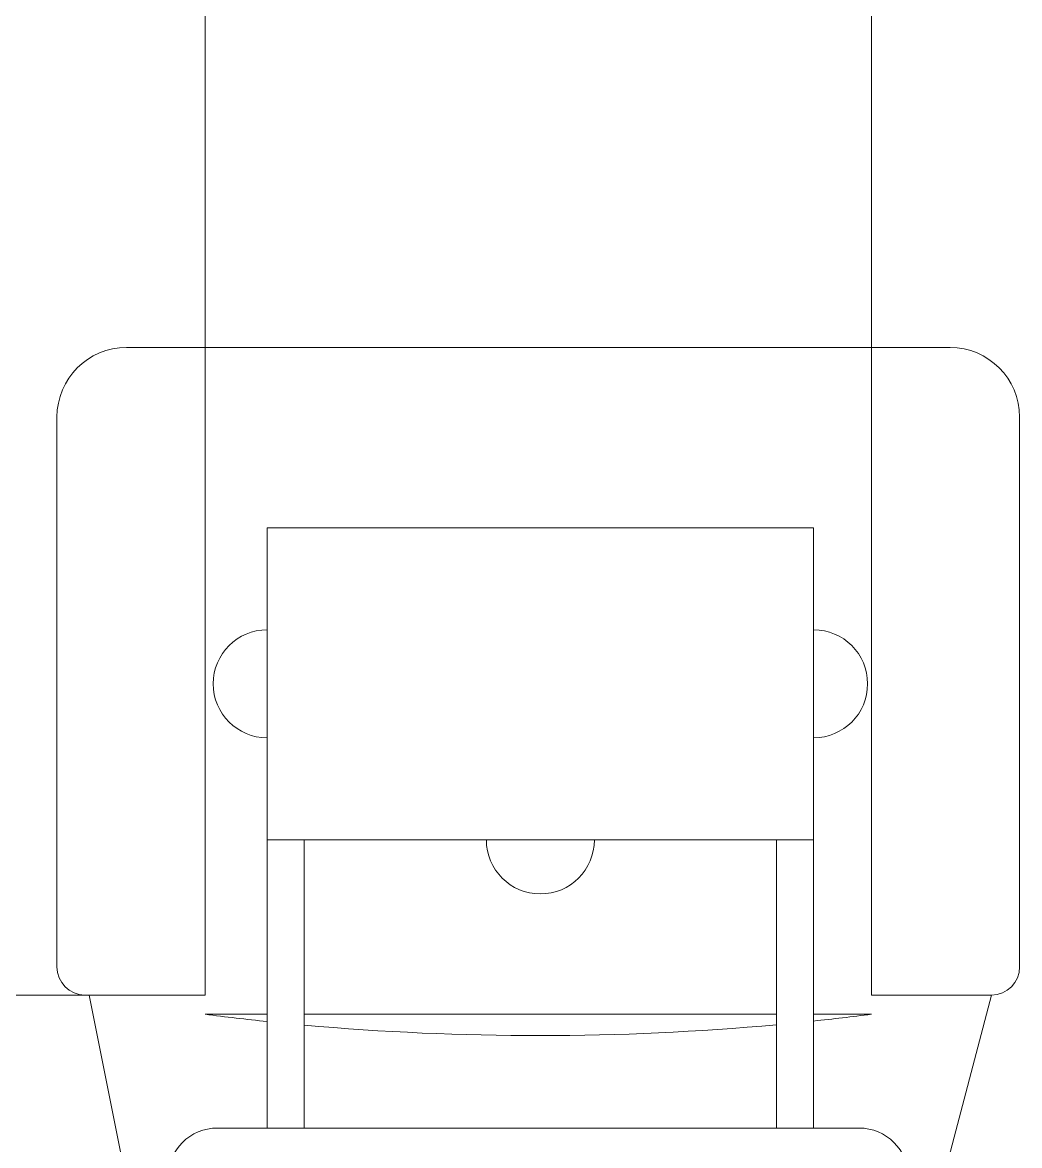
# Model space of a CAD drawing. Extents: x -12260 to 57327, y -29287 to 19916.
# Drawn here: x 20569.2 to 20838.6, y -740.6 to -437.4 of the extents above; entities that cross this region are included whole.
import ezdxf

# ---------------------------------------------------------------- set-up
doc = ezdxf.new("R2010")
doc.units = 0
doc.header["$LTSCALE"] = 0.25
doc.linetypes.add('DASHDOT', pattern=[25.4, 12.7, -6.35, 0, -6.35])
for name, color, linetype, lineweight in [('01-First Floor-FUR$0$LOADING', 253, 'Continuous', 5), ('01-First Floor-FUR$0$NEW', 1, 'Continuous', 5), ('E-LITE-CLNG-CNDT', 6, 'DASHDOT', 35)]:
    doc.layers.add(name, color=color, linetype=linetype, lineweight=lineweight)

# ---------------------------------------------------------------- blocks, each defined once
blk = doc.blocks.new('*X185')
at = {"color": 0}
for p, q in [((5, 3), (5, 3)), ((5, 3), (5, 3)), ((5, 3), (5, 3)), ((5, 3), (5, 3)), ((5, 3), (5, 3)), ((5, 3), (5, 3)), ((5, 3), (5, 3)), ((5, 3), (5, 3)), ((5, 3), (5, 3)), ((5, 3), (5, 3)), ((5, 3), (5, 3)), ((5, 3), (5, 3)), ((5, 3), (5, 3)), ((5, 3), (5, 3)), ((5, 3), (5, 3)), ((5, 3), (5, 3)), ((5, 3), (5, 3)), ((5, 3), (5, 3)), ((5, 3), (5, 3)), ((5, 3), (5, 3)), ((5, 3), (5, 3)), ((5, 3), (5, 3)), ((5, 3), (5, 3)), ((5, 3), (5, 3)), ((5, 3), (5, 3)), ((5, 3), (5, 3)), ((5, 3), (5, 3)), ((5, 3), (5, 3)), ((5, 3), (5, 3)), ((5, 3), (5, 3)), ((5, 3), (5, 3)), ((5, 3), (5, 3)), ((5, 3), (5, 3)), ((5, 3), (5, 3)), ((5, 3), (5, 3)), ((5, 3), (5, 3)), ((5, 3), (5, 3)), ((5, 3), (5, 3)), ((5, 3), (5, 3)), ((5, 3), (5, 3)), ((5, 3), (5, 3)), ((5, 3), (5, 3)), ((5, 3), (5, 3)), ((5, 3), (5, 3)), ((5, 3), (5, 3)), ((5, 3), (5, 3)), ((5, 3), (5, 3)), ((5, 3), (5, 3)), ((5, 3), (5, 3)), ((5, 3), (5, 3)), ((5, 3), (5, 3)), ((5, 3), (5, 3)), ((5, 3), (5, 3)), ((5, 3), (5, 3)), ((5, 3), (5, 3)), ((5, 3), (5, 3)), ((5, 3), (5, 3)), ((5, 3), (5, 3)), ((5, 3), (5, 3)), ((5, 3), (5, 3)), ((5, 3), (5, 3)), ((5, 3), (5, 3)), ((5, 3), (5, 3)), ((5, 3), (5, 3)), ((5, 3), (5, 3)), ((5, 3), (5, 3)), ((6, 3), (5, 3)), ((5, 3), (5, 3)), ((6, 3), (5, 3)), ((5, 3), (5, 3)), ((6, 3), (5, 3)), ((5, 3), (5, 3)), ((6, 3), (5, 3)), ((5, 3), (5, 3)), ((5, 3), (5, 3)), ((5, 3), (5, 3)), ((5, 3), (5, 3)), ((5, 3), (5, 3)), ((5, 3), (5, 3)), ((5, 3), (5, 3)), ((5, 3), (5, 3)), ((5, 3), (5, 3)), ((5, 3), (5, 3)), ((5, 3), (5, 3)), ((5, 3), (5, 3)), ((5, 3), (5, 3)), ((5, 3), (5, 3)), ((5, 3), (5, 3)), ((5, 3), (5, 3)), ((5, 3), (5, 3)), ((5, 3), (5, 3)), ((5, 3), (5, 3)), ((5, 3), (5, 3)), ((5, 3), (5, 3)), ((5, 3), (5, 3)), ((5, 3), (5, 3)), ((6, 3), (6, 3)), ((6, 3), (6, 3)), ((6, 3), (6, 3)), ((6, 3), (6, 3)), ((6, 3), (6, 3)), ((6, 3), (6, 3)), ((6, 3), (6, 3)), ((6, 3), (6, 3)), ((6, 3), (6, 3)), ((6, 3), (6, 3)), ((6, 3), (6, 3)), ((6, 3), (6, 3)), ((6, 3), (6, 3)), ((6, 3), (6, 3)), ((6, 3), (6, 3)), ((6, 3), (6, 3)), ((6, 3), (6, 3)), ((6, 3), (6, 3)), ((6, 3), (6, 3)), ((6, 3), (6, 3)), ((6, 3), (6, 3)), ((6, 3), (6, 3)), ((6, 3), (6, 3)), ((6, 3), (6, 3)), ((6, 3), (6, 3)), ((6, 3), (6, 3)), ((6, 3), (6, 3)), ((6, 3), (6, 3)), ((6, 3), (6, 3)), ((6, 3), (6, 3)), ((6, 3), (6, 3)), ((6, 3), (6, 3)), ((6, 3), (6, 3)), ((6, 3), (6, 3)), ((6, 3), (6, 3)), ((6, 3), (6, 3)), ((6, 3), (6, 3)), ((6, 3), (6, 3)), ((6, 3), (6, 3)), ((6, 3), (6, 3)), ((6, 3), (6, 3)), ((6, 3), (6, 3)), ((6, 3), (6, 3)), ((6, 3), (6, 3)), ((6, 3), (6, 3)), ((6, 3), (6, 3)), ((6, 3), (6, 3)), ((6, 3), (6, 3)), ((6, 3), (6, 3)), ((6, 3), (6, 3)), ((6, 3), (6, 3)), ((6, 3), (6, 3)), ((6, 3), (6, 3)), ((6, 3), (6, 3)), ((6, 3), (6, 3)), ((6, 3), (6, 3)), ((6, 3), (6, 3)), ((6, 3), (6, 3)), ((6, 3), (6, 3)), ((6, 3), (6, 3)), ((6, 3), (6, 3)), ((6, 3), (6, 3)), ((6, 3), (6, 3)), ((6, 3), (6, 3)), ((6, 3), (6, 3)), ((6, 3), (6, 3)), ((6, 3), (6, 3)), ((6, 3), (6, 3)), ((6, 3), (6, 3)), ((6, 3), (6, 3)), ((6, 3), (6, 3)), ((6, 3), (6, 3)), ((6, 3), (6, 3)), ((6, 3), (6, 3)), ((6, 3), (6, 3)), ((6, 3), (6, 3)), ((6, 3), (6, 3)), ((6, 3), (6, 3)), ((6, 3), (6, 3)), ((6, 3), (6, 3)), ((6, 3), (6, 3)), ((6, 3), (6, 3)), ((6, 3), (6, 3)), ((6, 3), (6, 3)), ((6, 3), (6, 3)), ((6, 3), (6, 3)), ((6, 3), (6, 3)), ((6, 3), (6, 3)), ((6, 3), (6, 3)), ((6, 3), (6, 3)), ((6, 3), (6, 3)), ((6, 3), (6, 3)), ((6, 3), (6, 3)), ((6, 3), (6, 3)), ((6, 3), (6, 3)), ((6, 3), (6, 3)), ((6, 3), (6, 3)), ((6, 3), (6, 3)), ((6, 3), (6, 3)), ((6, 3), (6, 3)), ((6, 3), (6, 3)), ((6, 3), (6, 3)), ((6, 3), (6, 3)), ((6, 3), (6, 3)), ((6, 3), (6, 3)), ((6, 3), (6, 3)), ((6, 3), (6, 3)), ((6, 3), (6, 3)), ((6, 3), (6, 3)), ((6, 3), (6, 3)), ((6, 3), (6, 3)), ((6, 3), (6, 3)), ((6, 3), (6, 3)), ((6, 3), (6, 3)), ((6, 3), (6, 3)), ((6, 3), (6, 3)), ((6, 3), (6, 3)), ((6, 3), (6, 3)), ((6, 3), (6, 3)), ((6, 3), (6, 3)), ((6, 3), (6, 3)), ((6, 3), (6, 3)), ((6, 3), (6, 3)), ((6, 3), (6, 3)), ((6, 3), (6, 3)), ((6, 3), (6, 3)), ((6, 3), (6, 3)), ((6, 3), (6, 3)), ((6, 3), (6, 3)), ((6, 3), (6, 3)), ((6, 3), (6, 3)), ((6, 3), (6, 3)), ((6, 3), (6, 3)), ((6, 3), (6, 3)), ((6, 3), (6, 3)), ((6, 3), (6, 3)), ((6, 3), (6, 3)), ((6, 3), (6, 3)), ((6, 3), (6, 3)), ((6, 3), (6, 3)), ((6, 3), (6, 3)), ((6, 3), (6, 3)), ((6, 3), (6, 3)), ((6, 3), (6, 3)), ((6, 3), (6, 3)), ((6, 3), (6, 3)), ((6, 3), (6, 3)), ((6, 3), (6, 3)), ((6, 3), (6, 3)), ((6, 3), (6, 3)), ((6, 3), (6, 3)), ((6, 3), (6, 3)), ((6, 3), (6, 3)), ((6, 3), (6, 3)), ((6, 3), (6, 3)), ((6, 3), (6, 3)), ((6, 3), (6, 3)), ((6, 3), (6, 3)), ((6, 3), (6, 3)), ((6, 3), (6, 3)), ((6, 3), (6, 3)), ((6, 3), (6, 3)), ((6, 3), (6, 3)), ((6, 3), (6, 3)), ((6, 3), (6, 3)), ((6, 3), (6, 3)), ((6, 3), (6, 3)), ((6, 3), (6, 3)), ((6, 3), (6, 3)), ((6, 3), (6, 3)), ((6, 3), (6, 3)), ((6, 3), (6, 3)), ((6, 3), (6, 3)), ((6, 3), (6, 3)), ((6, 3), (6, 3)), ((6, 3), (6, 3)), ((6, 3), (6, 3)), ((6, 3), (6, 3)), ((6, 3), (6, 3)), ((6, 3), (6, 3)), ((6, 3), (6, 3)), ((6, 3), (6, 3)), ((6, 3), (6, 3)), ((6, 3), (6, 3)), ((6, 3), (6, 3)), ((6, 3), (6, 3)), ((6, 3), (6, 3)), ((6, 3), (6, 3)), ((6, 3), (6, 3)), ((6, 3), (6, 3)), ((6, 3), (6, 3)), ((6, 3), (6, 3)), ((6, 3), (6, 3)), ((6, 3), (6, 3)), ((6, 3), (6, 3)), ((6, 3), (6, 3)), ((6, 3), (6, 3)), ((6, 3), (6, 3)), ((6, 3), (6, 3)), ((6, 3), (6, 3)), ((6, 3), (6, 3)), ((6, 3), (6, 3)), ((6, 3), (6, 3)), ((6, 3), (6, 3)), ((6, 3), (5, 3)), ((6, 3), (5, 3)), ((6, 3), (5, 3)), ((6, 3), (5, 3)), ((6, 3), (5, 3)), ((6, 3), (6, 3)), ((6, 3), (6, 3)), ((6, 3), (6, 3)), ((6, 3), (6, 3)), ((6, 3), (6, 3)), ((6, 3), (6, 3)), ((6, 3), (6, 3)), ((6, 3), (6, 3)), ((6, 3), (6, 3)), ((6, 3), (6, 3)), ((6, 3), (6, 3)), ((6, 3), (6, 3)), ((6, 3), (6, 3)), ((6, 3), (6, 3)), ((6, 3), (6, 3)), ((6, 3), (6, 3)), ((6, 3), (6, 3)), ((6, 3), (6, 3)), ((6, 3), (6, 3)), ((6, 3), (6, 3)), ((6, 3), (6, 3)), ((6, 3), (6, 3)), ((6, 3), (6, 3)), ((6, 3), (6, 3)), ((6, 3), (6, 3)), ((6, 3), (6, 3)), ((6, 3), (6, 3)), ((6, 3), (6, 3)), ((6, 3), (6, 3)), ((6, 3), (6, 3)), ((6, 3), (6, 3)), ((6, 3), (6, 3)), ((6, 3), (6, 3)), ((6, 3), (6, 3)), ((6, 3), (6, 3)), ((6, 3), (6, 3)), ((6, 3), (6, 3)), ((6, 3), (6, 3)), ((6, 3), (6, 3)), ((6, 3), (6, 3)), ((6, 3), (6, 3)), ((6, 3), (6, 3)), ((6, 3), (6, 3)), ((6, 3), (6, 3)), ((6, 3), (6, 3)), ((6, 3), (6, 3)), ((6, 3), (6, 3)), ((6, 3), (6, 3)), ((6, 3), (6, 3)), ((6, 3), (6, 3)), ((6, 3), (6, 3)), ((6, 3), (6, 3)), ((6, 3), (6, 3)), ((6, 3), (6, 3)), ((6, 3), (6, 3)), ((6, 3), (6, 3)), ((6, 3), (6, 3)), ((6, 3), (6, 3)), ((6, 3), (6, 3)), ((6, 3), (6, 3)), ((6, 3), (6, 3)), ((6, 3), (6, 3)), ((6, 3), (6, 3)), ((6, 3), (6, 3)), ((6, 3), (6, 3)), ((6, 3), (6, 3)), ((6, 3), (6, 3)), ((6, 3), (6, 3)), ((6, 3), (6, 3)), ((6, 3), (6, 3)), ((6, 3), (6, 3)), ((6, 3), (6, 3)), ((6, 3), (6, 3)), ((6, 3), (6, 3)), ((6, 3), (6, 3)), ((6, 3), (6, 3)), ((6, 3), (6, 3)), ((6, 3), (6, 3)), ((6, 3), (6, 3)), ((6, 3), (6, 3)), ((6, 3), (6, 3)), ((6, 3), (6, 3)), ((6, 3), (6, 3)), ((6, 3), (6, 3)), ((6, 3), (6, 3)), ((6, 3), (6, 3)), ((6, 3), (6, 3)), ((6, 3), (6, 3)), ((6, 3), (6, 3)), ((6, 3), (6, 3)), ((6, 3), (6, 3)), ((6, 3), (6, 3)), ((6, 3), (6, 3)), ((6, 3), (6, 3)), ((6, 3), (6, 3)), ((6, 3), (6, 3)), ((6, 3), (6, 3)), ((6, 3), (6, 3)), ((6, 3), (6, 3)), ((6, 3), (6, 3)), ((6, 3), (6, 3)), ((6, 3), (6, 3)), ((6, 3), (6, 3)), ((6, 3), (6, 3)), ((6, 3), (6, 3)), ((6, 3), (6, 3)), ((6, 3), (6, 3)), ((6, 3), (6, 3)), ((6, 3), (6, 3)), ((6, 3), (6, 3)), ((6, 3), (6, 3)), ((6, 3), (6, 3)), ((6, 3), (6, 3)), ((6, 3), (6, 3)), ((6, 3), (6, 3)), ((6, 3), (6, 3)), ((6, 3), (6, 3)), ((6, 3), (6, 3)), ((6, 3), (6, 3)), ((6, 3), (6, 3)), ((6, 3), (6, 3)), ((6, 3), (6, 3)), ((6, 3), (6, 3)), ((6, 3), (6, 3)), ((6, 3), (6, 3)), ((6, 3), (6, 3)), ((6, 3), (6, 3)), ((6, 3), (6, 3)), ((6, 3), (6, 3)), ((6, 3), (6, 3)), ((6, 3), (6, 3)), ((6, 3), (6, 3)), ((6, 3), (6, 3)), ((6, 3), (6, 3)), ((6, 3), (6, 3)), ((6, 3), (6, 3)), ((6, 3), (6, 3)), ((6, 3), (6, 3)), ((6, 3), (6, 3)), ((6, 3), (6, 3)), ((6, 3), (6, 3)), ((6, 3), (6, 3)), ((6, 3), (6, 3)), ((6, 3), (6, 3)), ((6, 3), (6, 3)), ((6, 3), (6, 3)), ((6, 3), (6, 3)), ((6, 3), (6, 3)), ((6, 3), (6, 3)), ((6, 3), (6, 3)), ((6, 3), (6, 3)), ((6, 3), (6, 3)), ((6, 3), (6, 3)), ((6, 3), (6, 3)), ((6, 3), (6, 3)), ((6, 3), (6, 3)), ((6, 3), (6, 3)), ((6, 3), (6, 3)), ((6, 3), (6, 3)), ((6, 3), (6, 3)), ((6, 3), (6, 3)), ((6, 3), (6, 3)), ((6, 3), (6, 3)), ((6, 3), (6, 3)), ((6, 3), (6, 3)), ((6, 3), (6, 3)), ((6, 3), (6, 3)), ((6, 3), (6, 3)), ((6, 3), (6, 3)), ((6, 3), (6, 3)), ((6, 3), (6, 3)), ((6, 3), (6, 3)), ((6, 3), (6, 3)), ((6, 3), (6, 3)), ((6, 3), (6, 3)), ((6, 3), (6, 3)), ((6, 3), (6, 3)), ((6, 3), (6, 3)), ((6, 3), (6, 3)), ((6, 3), (6, 3)), ((6, 3), (6, 3)), ((6, 3), (6, 3)), ((6, 3), (6, 3)), ((6, 3), (6, 3)), ((6, 3), (6, 3)), ((6, 3), (6, 3)), ((6, 3), (6, 3)), ((6, 3), (6, 3)), ((6, 3), (6, 3)), ((6, 3), (6, 3)), ((6, 3), (6, 3)), ((6, 3), (6, 3)), ((6, 3), (6, 3)), ((6, 3), (6, 3)), ((6, 3), (6, 3)), ((6, 3), (6, 3)), ((6, 3), (6, 3)), ((6, 3), (6, 3)), ((6, 3), (6, 3)), ((6, 3), (6, 3)), ((6, 3), (6, 3)), ((6, 3), (6, 3)), ((6, 3), (6, 3)), ((6, 3), (6, 3)), ((6, 3), (6, 3)), ((6, 3), (6, 3)), ((6, 3), (6, 3)), ((6, 3), (6, 3)), ((6, 3), (6, 3)), ((6, 3), (6, 3)), ((6, 3), (6, 3)), ((6, 3), (6, 3)), ((6, 3), (6, 3)), ((6, 3), (6, 3)), ((6, 3), (6, 3)), ((6, 3), (6, 3)), ((6, 3), (6, 3)), ((6, 3), (6, 3)), ((6, 3), (6, 3)), ((6, 3), (6, 3)), ((6, 3), (6, 3)), ((6, 3), (6, 3)), ((6, 3), (6, 3)), ((6, 3), (6, 3)), ((6, 3), (6, 3)), ((6, 3), (6, 3)), ((6, 3), (6, 3)), ((6, 3), (6, 3)), ((6, 3), (6, 3)), ((6, 3), (6, 3)), ((6, 3), (6, 3)), ((6, 3), (6, 3)), ((6, 3), (6, 3)), ((6, 3), (6, 3)), ((6, 3), (6, 3)), ((6, 3), (6, 3)), ((6, 3), (6, 3)), ((6, 3), (6, 3)), ((6, 3), (6, 3)), ((6, 3), (6, 3)), ((6, 3), (6, 3)), ((6, 3), (6, 3)), ((6, 3), (6, 3)), ((6, 3), (6, 3)), ((6, 3), (6, 3)), ((6, 3), (6, 3)), ((6, 3), (6, 3)), ((6, 3), (6, 3)), ((6, 3), (6, 3)), ((6, 3), (6, 3)), ((6, 3), (6, 3)), ((6, 3), (6, 3)), ((6, 3), (6, 3)), ((6, 3), (6, 3)), ((6, 3), (6, 3)), ((6, 3), (6, 3)), ((6, 3), (6, 3)), ((6, 3), (6, 3)), ((6, 3), (6, 3)), ((6, 3), (6, 3)), ((6, 3), (6, 3)), ((6, 3), (6, 3)), ((6, 3), (6, 3)), ((6, 3), (6, 3)), ((6, 3), (6, 3)), ((6, 3), (6, 3)), ((6, 3), (6, 3)), ((6, 3), (6, 3)), ((6, 3), (6, 3)), ((6, 3), (6, 3)), ((6, 3), (6, 3)), ((6, 3), (6, 3)), ((6, 3), (6, 3)), ((6, 3), (6, 3)), ((6, 3), (6, 3)), ((6, 3), (6, 3)), ((6, 3), (6, 3)), ((6, 3), (6, 3)), ((6, 3), (6, 3)), ((6, 3), (6, 3)), ((6, 3), (6, 3)), ((6, 3), (6, 3)), ((6, 3), (6, 3)), ((6, 3), (6, 3)), ((6, 3), (6, 3)), ((6, 3), (6, 3)), ((6, 3), (6, 3)), ((6, 3), (6, 3)), ((6, 3), (6, 3)), ((6, 3), (6, 3)), ((6, 3), (6, 3)), ((6, 3), (6, 3)), ((6, 3), (6, 3)), ((6, 3), (6, 3)), ((6, 3), (6, 3)), ((6, 3), (6, 3)), ((6, 3), (6, 3)), ((6, 3), (6, 3)), ((6, 3), (6, 3)), ((6, 3), (6, 3)), ((6, 3), (6, 3)), ((6, 3), (6, 3)), ((6, 3), (6, 3)), ((6, 3), (6, 3)), ((6, 3), (6, 3)), ((6, 3), (6, 3)), ((6, 3), (6, 3)), ((6, 3), (6, 3)), ((6, 3), (6, 3)), ((6, 3), (6, 3)), ((6, 3), (6, 3)), ((6, 3), (6, 3)), ((6, 3), (6, 3)), ((6, 3), (6, 3)), ((6, 3), (6, 3)), ((6, 3), (6, 3)), ((6, 3), (6, 3))]:
    blk.add_line(p, q, dxfattribs=at)
blk = doc.blocks.new('*X186')
at = {"color": 0}
for p, q in [((13, 1), (13, 1)), ((13, 1), (13, 1)), ((13, 1), (13, 1)), ((13, 1), (13, 1)), ((13, 1), (13, 1)), ((13, 1), (13, 1)), ((13, 1), (13, 1)), ((13, 1), (13, 1)), ((13, 1), (13, 1)), ((13, 1), (13, 1)), ((13, 1), (13, 1)), ((13, 1), (13, 1)), ((13, 1), (13, 1)), ((13, 1), (13, 1)), ((13, 1), (13, 1)), ((13, 1), (14, 1)), ((13, 1), (14, 1)), ((13, 1), (14, 1)), ((13, 1), (13, 1)), ((13, 1), (13, 1)), ((13, 1), (13, 1)), ((13, 1), (13, 1)), ((13, 1), (13, 1)), ((13, 1), (13, 1)), ((13, 1), (13, 1)), ((13, 1), (13, 1)), ((13, 1), (13, 1)), ((13, 1), (13, 1)), ((13, 1), (13, 1)), ((13, 1), (13, 1)), ((13, 1), (13, 1)), ((13, 1), (13, 1)), ((13, 1), (13, 1)), ((13, 1), (13, 1)), ((13, 1), (13, 1)), ((13, 1), (13, 1)), ((13, 1), (13, 1)), ((13, 1), (13, 1)), ((13, 1), (13, 1)), ((13, 1), (13, 1)), ((13, 1), (13, 1)), ((13, 1), (13, 1)), ((13, 1), (13, 1)), ((13, 1), (13, 1)), ((13, 1), (13, 1)), ((13, 1), (13, 1)), ((13, 1), (13, 1)), ((13, 1), (13, 1)), ((13, 1), (13, 1)), ((13, 1), (13, 1)), ((13, 1), (13, 1)), ((13, 1), (13, 1)), ((13, 1), (13, 1)), ((13, 1), (13, 1)), ((13, 1), (13, 1)), ((13, 1), (13, 1)), ((13, 1), (13, 1)), ((13, 1), (13, 1)), ((13, 1), (13, 1)), ((13, 1), (13, 1)), ((13, 1), (13, 1)), ((13, 1), (13, 1)), ((13, 1), (13, 1)), ((13, 1), (13, 1)), ((13, 1), (13, 1)), ((13, 1), (13, 1)), ((13, 1), (13, 1)), ((13, 1), (13, 1)), ((13, 1), (13, 1)), ((13, 1), (13, 1)), ((13, 1), (13, 1)), ((13, 1), (13, 1)), ((13, 1), (13, 1)), ((13, 1), (13, 1)), ((13, 1), (13, 1)), ((13, 1), (13, 1)), ((13, 1), (13, 1)), ((13, 1), (13, 1)), ((13, 1), (13, 1)), ((13, 1), (13, 1)), ((13, 1), (13, 1)), ((13, 1), (13, 1)), ((13, 1), (13, 1)), ((13, 1), (13, 1)), ((13, 1), (13, 1)), ((13, 1), (13, 1)), ((13, 1), (13, 1)), ((13, 1), (13, 1)), ((13, 1), (13, 1)), ((13, 1), (13, 1)), ((13, 1), (13, 1)), ((13, 1), (13, 1)), ((13, 1), (13, 1)), ((13, 1), (13, 1)), ((13, 1), (13, 1)), ((13, 1), (13, 1)), ((13, 1), (13, 1)), ((13, 1), (13, 1)), ((13, 1), (13, 1)), ((13, 1), (13, 1)), ((13, 1), (13, 1)), ((13, 1), (13, 1)), ((13, 1), (13, 1)), ((13, 1), (13, 1)), ((13, 1), (13, 1)), ((13, 1), (13, 1)), ((13, 1), (13, 1)), ((13, 1), (13, 1)), ((13, 1), (13, 1)), ((13, 1), (13, 1)), ((13, 1), (13, 1)), ((13, 1), (13, 1)), ((13, 1), (13, 1)), ((13, 1), (13, 1)), ((13, 1), (13, 1)), ((13, 1), (13, 1)), ((13, 1), (13, 1)), ((13, 1), (13, 1)), ((13, 1), (13, 1)), ((13, 1), (13, 1)), ((13, 1), (13, 1)), ((13, 1), (13, 1)), ((13, 1), (13, 1)), ((13, 1), (14, 1)), ((13, 0), (13, 0)), ((13, 0), (13, 0)), ((13, 0), (13, 0)), ((13, 0), (13, 0)), ((13, 0), (13, 0)), ((13, 0), (13, 0)), ((13, 0), (13, 0)), ((13, 0), (13, 0)), ((13, 0), (13, 0)), ((13, 0), (13, 0)), ((13, 0), (13, 0)), ((13, 0), (13, 0)), ((13, 0), (13, 0)), ((13, 0), (13, 0)), ((13, 0), (13, 0)), ((13, 0), (13, 0)), ((13, 0), (13, 0)), ((13, 0), (13, 0)), ((13, 0), (13, 0)), ((13, 0), (13, 0)), ((13, 0), (13, 0)), ((13, 0), (13, 0)), ((13, 0), (13, 0)), ((13, 0), (13, 0)), ((13, 0), (13, 0)), ((13, 0), (13, 0)), ((13, 0), (13, 0)), ((13, 0), (13, 0)), ((13, 0), (13, 0)), ((13, 0), (13, 0)), ((13, 0), (13, 0)), ((13, 0), (13, 0)), ((13, 0), (13, 0)), ((13, 0), (13, 0)), ((13, 0), (13, 0)), ((13, 0), (13, 0)), ((13, 0), (13, 0)), ((13, 0), (13, 0)), ((13, 0), (13, 0)), ((13, 0), (13, 0)), ((13, 0), (13, 0)), ((13, 0), (13, 0)), ((13, 0), (13, 0)), ((13, 0), (13, 0)), ((13, 0), (13, 0)), ((13, 0), (13, 0)), ((13, 0), (13, 0)), ((13, 0), (13, 0)), ((13, 0), (14, 0)), ((13, 0), (14, 0)), ((13, 0), (13, 0)), ((13, 0), (14, 0)), ((14, 1), (14, 1)), ((14, 1), (14, 1)), ((14, 1), (14, 1)), ((14, 1), (14, 1)), ((14, 1), (14, 1)), ((14, 1), (14, 1)), ((14, 1), (14, 1)), ((14, 1), (14, 1)), ((14, 1), (14, 1)), ((14, 1), (14, 1)), ((14, 1), (14, 1)), ((14, 1), (14, 1)), ((14, 1), (14, 1)), ((14, 1), (14, 1)), ((14, 1), (14, 1)), ((14, 1), (14, 1)), ((14, 1), (14, 1)), ((14, 1), (14, 1)), ((14, 1), (14, 1)), ((14, 1), (14, 1)), ((14, 1), (14, 1)), ((14, 1), (14, 1)), ((14, 1), (14, 1)), ((14, 1), (14, 1)), ((14, 1), (14, 1)), ((14, 1), (14, 1)), ((14, 1), (14, 1)), ((14, 1), (14, 1)), ((14, 1), (14, 1)), ((14, 1), (14, 1)), ((14, 1), (14, 1)), ((14, 1), (14, 1)), ((14, 1), (14, 1)), ((14, 1), (14, 1)), ((14, 1), (14, 1)), ((14, 1), (14, 1)), ((14, 1), (14, 1)), ((14, 1), (14, 1)), ((14, 1), (14, 1)), ((14, 1), (14, 1)), ((14, 1), (14, 1)), ((14, 1), (14, 1)), ((14, 1), (14, 1)), ((14, 1), (14, 1)), ((14, 1), (14, 1)), ((14, 1), (14, 1)), ((14, 1), (14, 1)), ((14, 1), (14, 1)), ((14, 1), (14, 1)), ((14, 1), (14, 1)), ((14, 1), (14, 1)), ((14, 1), (14, 1)), ((14, 1), (14, 1)), ((14, 1), (14, 1)), ((14, 1), (14, 1)), ((14, 1), (14, 1)), ((14, 1), (14, 1)), ((14, 1), (14, 1)), ((14, 1), (14, 1)), ((14, 1), (14, 1)), ((14, 1), (14, 1)), ((14, 1), (14, 1)), ((14, 1), (14, 1)), ((14, 1), (14, 1)), ((14, 1), (14, 1)), ((14, 1), (14, 1)), ((14, 1), (14, 1)), ((14, 1), (14, 1)), ((14, 1), (14, 1)), ((14, 1), (14, 1)), ((14, 1), (14, 1)), ((14, 1), (14, 1)), ((14, 1), (14, 1)), ((14, 1), (14, 1)), ((14, 1), (14, 1)), ((14, 1), (14, 1)), ((14, 1), (14, 1)), ((14, 1), (14, 1)), ((14, 1), (14, 1)), ((14, 1), (14, 1)), ((14, 1), (14, 1)), ((14, 1), (14, 1)), ((14, 1), (14, 1)), ((14, 1), (14, 1)), ((14, 1), (14, 1)), ((14, 1), (14, 1)), ((14, 1), (14, 1)), ((14, 1), (14, 1)), ((14, 1), (14, 1)), ((14, 1), (14, 1)), ((14, 1), (14, 1)), ((14, 1), (14, 1)), ((14, 1), (14, 1)), ((14, 1), (14, 1)), ((14, 0), (14, 0)), ((14, 0), (14, 0)), ((14, 0), (14, 0)), ((14, 0), (14, 0)), ((14, 0), (14, 0)), ((14, 0), (14, 0)), ((14, 0), (14, 0)), ((14, 0), (14, 0)), ((14, 0), (14, 0)), ((14, 0), (14, 0)), ((14, 0), (14, 0)), ((14, 0), (14, 0)), ((14, 0), (14, 0)), ((14, 0), (14, 0)), ((14, 0), (14, 0)), ((14, 0), (14, 0)), ((14, 0), (14, 0)), ((14, 0), (14, 0)), ((14, 0), (14, 0)), ((14, 0), (14, 0)), ((14, 0), (14, 0)), ((14, 0), (14, 0)), ((14, 0), (14, 0)), ((14, 0), (14, 0)), ((14, 0), (14, 0)), ((14, 0), (14, 0)), ((14, 0), (14, 0)), ((14, 0), (14, 0)), ((14, 0), (14, 0)), ((14, 0), (14, 0)), ((14, 0), (14, 0)), ((14, 0), (14, 0)), ((14, 0), (14, 0)), ((14, 0), (14, 0)), ((14, 0), (14, 0)), ((14, 0), (14, 0)), ((14, 0), (14, 0)), ((14, 0), (14, 0)), ((14, 0), (14, 0)), ((14, 0), (14, 0)), ((14, 0), (14, 0)), ((14, 0), (14, 0)), ((14, 0), (14, 0)), ((14, 0), (14, 0)), ((14, 0), (14, 0)), ((14, 0), (14, 0)), ((14, 0), (14, 0)), ((14, 0), (14, 0)), ((13, 0), (13, 0)), ((13, 0), (14, 0)), ((13, 0), (13, 0)), ((13, 0), (14, 0)), ((13, 0), (13, 0)), ((13, 0), (14, 0)), ((13, 0), (13, 0)), ((13, 0), (13, 0)), ((13, 0), (13, 0)), ((13, 0), (13, 0)), ((13, 0), (14, 0)), ((13, 0), (13, 0)), ((13, 0), (14, 0)), ((13, 0), (13, 0)), ((13, 0), (14, 0)), ((13, 0), (13, 0)), ((13, 0), (14, 0)), ((13, 0), (13, 0)), ((13, 0), (14, 0)), ((13, 0), (13, 0)), ((13, 0), (14, 0)), ((13, 0), (13, 0)), ((13, 0), (14, 0)), ((13, 0), (13, 0)), ((13, 0), (13, 0)), ((13, 0), (13, 0)), ((13, 0), (14, 0)), ((13, 0), (13, 0)), ((13, 0), (14, 0)), ((13, 0), (13, 0)), ((13, 0), (14, 0)), ((13, 0), (13, 0)), ((13, 0), (14, 0)), ((13, 0), (13, 0)), ((13, 0), (13, 0)), ((13, 0), (13, 0)), ((13, 0), (13, 0)), ((13, 0), (13, 0)), ((13, 0), (13, 0)), ((13, 0), (13, 0)), ((13, 0), (13, 0)), ((13, 0), (13, 0)), ((13, 0), (13, 0)), ((13, 0), (13, 0)), ((13, 0), (13, 0)), ((13, 0), (13, 0)), ((13, 0), (13, 0)), ((13, 0), (13, 0)), ((13, 0), (13, 0)), ((13, 0), (13, 0)), ((13, 0), (13, 0)), ((13, 0), (13, 0)), ((13, 0), (13, 0)), ((13, 0), (13, 0)), ((13, 0), (13, 0)), ((13, 0), (13, 0)), ((13, 0), (13, 0)), ((13, 0), (13, 0)), ((13, 0), (13, 0)), ((13, 0), (13, 0)), ((13, 0), (13, 0)), ((13, 0), (13, 0)), ((13, 0), (13, 0)), ((13, 0), (13, 0)), ((13, -1), (13, -1)), ((13, -1), (13, -1)), ((13, -1), (13, -1)), ((13, -1), (13, -1)), ((13, -1), (13, -1)), ((13, -1), (14, -1)), ((13, -1), (13, -1)), ((14, 0), (14, 0)), ((14, 0), (14, 0)), ((14, 0), (14, 0)), ((14, 0), (14, 0)), ((14, 0), (14, 0)), ((14, 0), (14, 0)), ((14, 0), (14, 0)), ((14, 0), (14, 0)), ((14, 0), (14, 0)), ((14, 0), (14, 0)), ((14, 0), (14, 0)), ((14, 0), (14, 0)), ((14, 0), (14, 0)), ((14, 0), (14, 0)), ((14, 0), (14, 0)), ((13, 0), (14, 0)), ((14, 0), (14, 0)), ((14, 0), (14, 0)), ((14, 0), (14, 0)), ((14, 0), (14, 0)), ((14, 0), (14, 0)), ((14, 0), (14, 0)), ((14, 0), (14, 0)), ((14, 0), (14, 0)), ((14, 0), (14, 0)), ((14, 0), (14, 0)), ((14, 0), (14, 0)), ((14, 0), (14, 0)), ((14, 0), (14, 0)), ((14, 0), (14, 0)), ((14, 0), (14, 0)), ((14, 0), (14, 0)), ((14, 0), (14, 0)), ((14, 0), (14, 0)), ((14, 0), (14, 0)), ((14, 0), (14, 0)), ((14, 0), (14, 0)), ((14, 0), (14, 0)), ((14, 0), (14, 0)), ((14, 0), (14, 0)), ((14, 0), (14, 0)), ((14, 0), (14, 0)), ((14, 0), (14, 0)), ((14, 0), (14, 0)), ((14, 0), (14, 0)), ((14, 0), (14, 0)), ((14, 0), (14, 0)), ((14, 0), (14, 0)), ((14, 0), (14, 0)), ((14, 0), (14, 0)), ((14, -1), (14, -1)), ((14, -1), (14, -1)), ((14, -1), (14, -1)), ((14, -1), (14, -1)), ((14, -1), (14, -1))]:
    blk.add_line(p, q, dxfattribs=at)
blk = doc.blocks.new('01-First Floor-FUR$0$DE13269-P')
for p, q in [((0.55636, -0.06), (0.56984, 0.00722)), ((0.80007, -0.06), (0.78219, 0.00799)), ((0.59099, -0.02409), (0.76427, -0.02409)), ((0.60443, -0.10188), (0.60443, -0.02409)), ((0.61443, -0.10188), (0.61443, -0.02409)), ((0.742, -0.10188), (0.742, -0.02409)), ((0.752, -0.10188), (0.752, -0.02409)), ((0.60443, -0.05481), (0.58763, -0.05481)), ((0.742, -0.05481), (0.61443, -0.05481)), ((0.76763, -0.05481), (0.752, -0.05481)), ((-0.57763, -0.06), (0.5552, -0.06)), ((0.5552, -0.06), (0.58763, -0.06)), ((0.58763, -0.06), (0.58763, -0.69133)), ((0.76763, -0.06), (0.76763, -0.69133)), ((0.80007, -0.06), (0.76763, -0.06)), ((0.54763, -0.21604), (0.54763, -0.06757)), ((0.80763, -0.21604), (0.80763, -0.06757)), ((0.78886, -0.23481), (0.56641, -0.23481))]:
    blk.add_line(p, q)
for points in [[(0.76763, -0.06), (0.76763, -0.06), (0.76763, -0.06), (0.76763, -0.06), (0.76763, -0.06), (0.76763, -0.06), (0.76763, -0.06), (0.76763, -0.06), (0.76763, -0.06), (0.76763, -0.06), (0.76763, -0.06), (0.76763, -0.06), (0.76763, -0.06), (0.76763, -0.06), (0.76763, -0.06), (0.76763, -0.06), (0.76763, -0.06), (0.76763, -0.06), (0.76763, -0.06), (0.76763, -0.06), (0.76763, -0.06), (0.76763, -0.06), (0.76763, -0.06), (0.76763, -0.06), (0.76763, -0.06), (0.76763, -0.06), (0.76763, -0.06), (0.76763, -0.06), (0.76763, -0.06), (0.76763, -0.06), (0.76763, -0.06), (0.76763, -0.06), (0.76763, -0.06), (0.76763, -0.06), (0.76763, -0.06), (0.76763, -0.06), (0.76763, -0.06), (0.76763, -0.06), (0.76763, -0.06), (0.76763, -0.06), (0.76763, -0.06), (0.76763, -0.06), (0.76763, -0.06), (0.76763, -0.06), (0.76763, -0.06), (0.76763, -0.06), (0.76763, -0.06), (0.76763, -0.06), (0.76763, -0.06), (0.76763, -0.06), (0.76763, -0.06), (0.76763, -0.06), (0.76763, -0.06), (0.76763, -0.06), (0.76763, -0.06), (0.76763, -0.06), (0.76763, -0.06), (0.76763, -0.06), (0.76763, -0.06), (0.76763, -0.06), (0.76763, -0.06), (0.76763, -0.06), (0.76763, -0.06), (0.76763, -0.06), (0.76763, -0.06), (0.76763, -0.06), (0.76763, -0.06), (0.76763, -0.06), (0.76763, -0.06), (0.76763, -0.06), (0.76763, -0.06), (0.76763, -0.06), (0.76763, -0.06), (0.76763, -0.06), (0.76763, -0.06), (0.76763, -0.06), (0.76763, -0.06), (0.76763, -0.06), (0.76763, -0.06), (0.76763, -0.06), (0.76763, -0.06), (0.76763, -0.06), (0.76763, -0.06), (0.76763, -0.06), (0.76763, -0.06), (0.76763, -0.06), (0.76763, -0.06), (0.76763, -0.06), (0.76763, -0.06), (0.76763, -0.06), (0.76763, -0.06), (0.76763, -0.06), (0.76763, -0.06), (0.76763, -0.06), (0.76763, -0.06), (0.76763, -0.06), (0.76763, -0.06), (0.76763, -0.06), (0.76763, -0.06), (0.76763, -0.06), (0.76763, -0.06), (0.76763, -0.06), (0.76763, -0.06), (0.76763, -0.06), (0.76763, -0.06), (0.76763, -0.06), (0.76763, -0.06), (0.76763, -0.06), (0.76763, -0.06), (0.76763, -0.06), (0.76763, -0.06), (0.76763, -0.06), (0.76763, -0.06), (0.76763, -0.06), (0.76763, -0.06), (0.76763, -0.06), (0.76763, -0.06), (0.76763, -0.06), (0.76763, -0.06), (0.76763, -0.06), (0.76763, -0.06), (0.76763, -0.06), (0.76763, -0.06), (0.76763, -0.06), (0.76763, -0.06), (0.76763, -0.06), (0.76763, -0.06), (0.76763, -0.06), (0.76763, -0.06), (0.76763, -0.06), (0.76763, -0.06), (0.76763, -0.06), (0.76763, -0.06), (0.76763, -0.06), (0.76763, -0.06), (0.76763, -0.06), (0.76763, -0.06), (0.76763, -0.06), (0.76763, -0.06), (0.76763, -0.06), (0.76763, -0.06), (0.76763, -0.06), (0.76763, -0.06), (0.76763, -0.06), (0.76763, -0.06), (0.76763, -0.06), (0.76763, -0.06), (0.76763, -0.06), (0.76763, -0.06), (0.76763, -0.06), (0.76763, -0.06), (0.76763, -0.06), (0.76763, -0.06), (0.76763, -0.06), (0.76763, -0.06), (0.76763, -0.06), (0.76763, -0.06), (0.76763, -0.06), (0.76763, -0.06), (0.76763, -0.06), (0.76763, -0.06), (0.76763, -0.06), (0.76763, -0.06), (0.76763, -0.06), (0.76763, -0.06), (0.76763, -0.06), (0.76763, -0.06), (0.76763, -0.06), (0.76763, -0.06), (0.76763, -0.06), (0.76763, -0.06), (0.76763, -0.06), (0.76763, -0.06), (0.76763, -0.06), (0.76763, -0.06), (0.76763, -0.06), (0.76763, -0.06), (0.76763, -0.06), (0.76763, -0.06), (0.76763, -0.06), (0.76763, -0.06), (0.76763, -0.06), (0.76763, -0.06), (0.76763, -0.06), (0.76763, -0.06), (0.76763, -0.06), (0.76763, -0.06), (0.76763, -0.06), (0.76763, -0.06), (0.76763, -0.06), (0.76763, -0.06), (0.76763, -0.06), (0.76763, -0.06), (0.76763, -0.06), (0.76763, -0.06), (0.76763, -0.06), (0.76763, -0.06), (0.76763, -0.06), (0.76763, -0.06), (0.76763, -0.06), (0.76763, -0.06), (0.76763, -0.06), (0.76763, -0.06), (0.76763, -0.06), (0.76763, -0.06), (0.76763, -0.06), (0.76763, -0.06), (0.76763, -0.06), (0.76763, -0.06), (0.76763, -0.06), (0.76763, -0.06), (0.76763, -0.06), (0.76763, -0.06), (0.76763, -0.06), (0.76763, -0.06), (0.76763, -0.06), (0.76763, -0.06), (0.76763, -0.06), (0.76763, -0.06)], [(0.76763, -0.06), (0.76763, -0.06), (0.76763, -0.06), (0.76763, -0.06), (0.76763, -0.06), (0.76763, -0.06), (0.76763, -0.06), (0.76763, -0.06), (0.76763, -0.06), (0.76763, -0.06), (0.76763, -0.06), (0.76763, -0.06), (0.76763, -0.06), (0.76763, -0.06), (0.76763, -0.06), (0.76763, -0.06), (0.76763, -0.06), (0.76763, -0.06), (0.76763, -0.06), (0.76763, -0.06), (0.76763, -0.06), (0.76763, -0.06), (0.76763, -0.06), (0.76763, -0.06), (0.76763, -0.06), (0.76763, -0.06), (0.76763, -0.06), (0.76763, -0.06), (0.76763, -0.06), (0.76763, -0.06), (0.76763, -0.06), (0.76763, -0.06), (0.76763, -0.06), (0.76763, -0.06), (0.76763, -0.06), (0.76763, -0.06), (0.76763, -0.06), (0.76763, -0.06), (0.76763, -0.06), (0.76763, -0.06), (0.76763, -0.06), (0.76763, -0.06), (0.76763, -0.06), (0.76763, -0.06), (0.76763, -0.06), (0.76763, -0.06), (0.76763, -0.06), (0.76763, -0.06), (0.76763, -0.06), (0.76763, -0.06), (0.76763, -0.06), (0.76763, -0.06), (0.76763, -0.06), (0.76763, -0.06), (0.76763, -0.06), (0.76763, -0.06), (0.76763, -0.06), (0.76763, -0.06), (0.76763, -0.06), (0.76763, -0.06), (0.76763, -0.06), (0.76763, -0.06), (0.76763, -0.06), (0.76763, -0.06), (0.76763, -0.06), (0.76763, -0.06), (0.76763, -0.06), (0.76763, -0.06), (0.76763, -0.06), (0.76763, -0.06), (0.76763, -0.06), (0.76763, -0.06), (0.76763, -0.06), (0.76763, -0.06), (0.76763, -0.06), (0.76763, -0.06), (0.76763, -0.06), (0.76763, -0.06), (0.76763, -0.06), (0.76763, -0.06), (0.76763, -0.06), (0.76763, -0.06), (0.76763, -0.06), (0.76763, -0.06), (0.76763, -0.06), (0.76763, -0.06), (0.76763, -0.06), (0.76763, -0.06), (0.76763, -0.06), (0.76763, -0.06), (0.76763, -0.06), (0.76763, -0.06), (0.76763, -0.06), (0.76763, -0.06), (0.76763, -0.06), (0.76763, -0.06), (0.76763, -0.06), (0.76763, -0.06), (0.76763, -0.06), (0.76763, -0.06), (0.76763, -0.06), (0.76763, -0.06), (0.76763, -0.06), (0.76763, -0.06), (0.76763, -0.06), (0.76763, -0.06), (0.76763, -0.06), (0.76763, -0.06), (0.76763, -0.06), (0.76763, -0.06), (0.76763, -0.06), (0.76763, -0.06), (0.76763, -0.06), (0.76763, -0.06), (0.76763, -0.06), (0.76763, -0.06), (0.76763, -0.06), (0.76763, -0.06), (0.76763, -0.06), (0.76763, -0.06), (0.76763, -0.06), (0.76763, -0.06), (0.76763, -0.06), (0.76763, -0.06), (0.76763, -0.06), (0.76763, -0.06), (0.76763, -0.06), (0.76763, -0.06), (0.76763, -0.06), (0.76763, -0.06), (0.76763, -0.06), (0.76763, -0.06), (0.76763, -0.06), (0.76763, -0.06), (0.76763, -0.06), (0.76763, -0.06), (0.76763, -0.06), (0.76763, -0.06), (0.76763, -0.06), (0.76763, -0.06), (0.76763, -0.06), (0.76763, -0.06), (0.76763, -0.06), (0.76763, -0.06), (0.76763, -0.06), (0.76763, -0.06), (0.76763, -0.06), (0.76763, -0.06), (0.76763, -0.06), (0.76763, -0.06), (0.76763, -0.06), (0.76763, -0.06), (0.76763, -0.06), (0.76763, -0.06), (0.76763, -0.06), (0.76763, -0.06), (0.76763, -0.06), (0.76763, -0.06), (0.76763, -0.06), (0.76763, -0.06), (0.76763, -0.06), (0.76763, -0.06), (0.76763, -0.06), (0.76763, -0.06), (0.76763, -0.06), (0.76763, -0.06), (0.76763, -0.06), (0.76763, -0.06), (0.76763, -0.06), (0.76763, -0.06), (0.76763, -0.06), (0.76763, -0.06), (0.76763, -0.06), (0.76763, -0.06), (0.76763, -0.06), (0.76763, -0.06), (0.76763, -0.06), (0.76763, -0.06), (0.76763, -0.06), (0.76763, -0.06), (0.76763, -0.06), (0.76763, -0.06), (0.76763, -0.06), (0.76763, -0.06), (0.76763, -0.06), (0.76763, -0.06), (0.76763, -0.06), (0.76763, -0.06), (0.76763, -0.06), (0.76763, -0.06), (0.76763, -0.06), (0.76763, -0.06), (0.76763, -0.06), (0.76763, -0.06), (0.76763, -0.06), (0.76763, -0.06), (0.76763, -0.06), (0.76763, -0.06), (0.76763, -0.06), (0.76763, -0.06), (0.76763, -0.06), (0.76763, -0.06), (0.76763, -0.06), (0.76763, -0.06), (0.76763, -0.06), (0.76763, -0.06), (0.76763, -0.06), (0.76763, -0.06), (0.76763, -0.06), (0.76763, -0.06), (0.76763, -0.06), (0.76763, -0.06), (0.76763, -0.06), (0.76763, -0.06)], [(0.76763, -0.06), (0.76763, -0.06), (0.76763, -0.06), (0.76763, -0.06), (0.76763, -0.06), (0.76763, -0.06), (0.76763, -0.06), (0.76763, -0.06), (0.76763, -0.06), (0.76763, -0.06), (0.76763, -0.06), (0.76763, -0.06), (0.76763, -0.06), (0.76763, -0.06), (0.76763, -0.06), (0.76763, -0.06), (0.76763, -0.06), (0.76763, -0.06), (0.76763, -0.06), (0.76763, -0.06), (0.76763, -0.06), (0.76763, -0.06), (0.76763, -0.06), (0.76763, -0.06), (0.76763, -0.06), (0.76763, -0.06), (0.76763, -0.06), (0.76763, -0.06), (0.76763, -0.06), (0.76763, -0.06), (0.76763, -0.06), (0.76763, -0.06), (0.76763, -0.06), (0.76763, -0.06), (0.76763, -0.06), (0.76763, -0.06), (0.76763, -0.06), (0.76763, -0.06), (0.76763, -0.06), (0.76763, -0.06), (0.76763, -0.06), (0.76763, -0.06), (0.76763, -0.06), (0.76763, -0.06), (0.76763, -0.06), (0.76763, -0.06), (0.76763, -0.06), (0.76763, -0.06), (0.76763, -0.06), (0.76763, -0.06), (0.76763, -0.06), (0.76763, -0.06), (0.76763, -0.06), (0.76763, -0.06), (0.76763, -0.06), (0.76763, -0.06), (0.76763, -0.06), (0.76763, -0.06), (0.76763, -0.06), (0.76763, -0.06), (0.76763, -0.06), (0.76763, -0.06), (0.76763, -0.06), (0.76763, -0.06), (0.76763, -0.06), (0.76763, -0.06), (0.76763, -0.06), (0.76763, -0.06), (0.76763, -0.06), (0.76763, -0.06), (0.76763, -0.06), (0.76763, -0.06), (0.76763, -0.06), (0.76763, -0.06), (0.76763, -0.06), (0.76763, -0.06), (0.76763, -0.06), (0.76763, -0.06), (0.76763, -0.06), (0.76763, -0.06), (0.76763, -0.06), (0.76763, -0.06), (0.76763, -0.06), (0.76763, -0.06), (0.76763, -0.06), (0.76763, -0.06), (0.76763, -0.06), (0.76763, -0.06), (0.76763, -0.06), (0.76763, -0.06), (0.76763, -0.06), (0.76763, -0.06), (0.76763, -0.06), (0.76763, -0.06), (0.76763, -0.06), (0.76763, -0.06), (0.76763, -0.06), (0.76763, -0.06), (0.76763, -0.06), (0.76763, -0.06), (0.76763, -0.06), (0.76763, -0.06), (0.76763, -0.06), (0.76763, -0.06), (0.76763, -0.06), (0.76763, -0.06), (0.76763, -0.06), (0.76763, -0.06), (0.76763, -0.06), (0.76763, -0.06), (0.76763, -0.06), (0.76763, -0.06), (0.76763, -0.06), (0.76763, -0.06), (0.76763, -0.06), (0.76763, -0.06), (0.76763, -0.06), (0.76763, -0.06), (0.76763, -0.06), (0.76763, -0.06), (0.76763, -0.06), (0.76763, -0.06), (0.76763, -0.06), (0.76763, -0.06), (0.76763, -0.06), (0.76763, -0.06), (0.76763, -0.06), (0.76763, -0.06), (0.76763, -0.06), (0.76763, -0.06), (0.76763, -0.06), (0.76763, -0.06), (0.76763, -0.06), (0.76763, -0.06), (0.76763, -0.06), (0.76763, -0.06), (0.76763, -0.06), (0.76763, -0.06), (0.76763, -0.06), (0.76763, -0.06), (0.76763, -0.06), (0.76763, -0.06), (0.76763, -0.06), (0.76763, -0.06), (0.76763, -0.06), (0.76763, -0.06), (0.76763, -0.06), (0.76763, -0.06), (0.76763, -0.06), (0.76763, -0.06), (0.76763, -0.06), (0.76763, -0.06), (0.76763, -0.06), (0.76763, -0.06), (0.76763, -0.06), (0.76763, -0.06), (0.76763, -0.06), (0.76763, -0.06), (0.76763, -0.06), (0.76763, -0.06), (0.76763, -0.06), (0.76763, -0.06), (0.76763, -0.06), (0.76763, -0.06), (0.76763, -0.06), (0.76763, -0.06), (0.76763, -0.06), (0.76763, -0.06), (0.76763, -0.06), (0.76763, -0.06), (0.76763, -0.06), (0.76763, -0.06), (0.76763, -0.06), (0.76763, -0.06), (0.76763, -0.06), (0.76763, -0.06), (0.76763, -0.06), (0.76763, -0.06), (0.76763, -0.06), (0.76763, -0.06), (0.76763, -0.06), (0.76763, -0.06), (0.76763, -0.06), (0.76763, -0.06), (0.76763, -0.06), (0.76763, -0.06), (0.76763, -0.06), (0.76763, -0.06), (0.76763, -0.06), (0.76763, -0.06), (0.76763, -0.06), (0.76763, -0.06), (0.76763, -0.06), (0.76763, -0.06), (0.76763, -0.06), (0.76763, -0.06), (0.76763, -0.06), (0.76763, -0.06), (0.76763, -0.06), (0.76763, -0.06), (0.76763, -0.06), (0.76763, -0.06), (0.76763, -0.06), (0.76763, -0.06), (0.76763, -0.06), (0.76763, -0.06), (0.76763, -0.06), (0.76763, -0.06), (0.76763, -0.06), (0.76763, -0.06), (0.76763, -0.06), (0.76763, -0.06), (0.76763, -0.06), (0.76763, -0.06), (0.76763, -0.06), (0.76763, -0.06), (0.76763, -0.06), (0.76763, -0.06), (0.76763, -0.06), (0.76763, -0.06), (0.76763, -0.06), (0.76763, -0.06), (0.76763, -0.06), (0.76763, -0.06), (0.76763, -0.06), (0.76763, -0.06), (0.76763, -0.06), (0.76763, -0.06), (0.76763, -0.06), (0.76763, -0.06), (0.76763, -0.06), (0.76763, -0.06), (0.76763, -0.06), (0.76763, -0.06), (0.76763, -0.06), (0.76763, -0.06), (0.76763, -0.06), (0.76763, -0.06), (0.76763, -0.06), (0.76763, -0.06), (0.76763, -0.06), (0.76763, -0.06), (0.76763, -0.06), (0.76763, -0.06), (0.76763, -0.06), (0.76763, -0.06), (0.76763, -0.06), (0.76763, -0.06), (0.76763, -0.06), (0.76763, -0.06), (0.76763, -0.06), (0.76763, -0.06), (0.76763, -0.06), (0.76763, -0.06), (0.76763, -0.06), (0.76763, -0.06), (0.76763, -0.06), (0.76763, -0.06), (0.76763, -0.06), (0.76763, -0.06), (0.76763, -0.06), (0.76763, -0.06), (0.76763, -0.06), (0.76763, -0.06), (0.76763, -0.06), (0.76763, -0.06), (0.76763, -0.06), (0.76763, -0.06), (0.76763, -0.06), (0.76763, -0.06), (0.76763, -0.06), (0.76763, -0.06), (0.76763, -0.06), (0.76763, -0.06), (0.76763, -0.06), (0.76763, -0.06), (0.76763, -0.06)], [(0.752, -0.10188), (0.752, -0.18615), (0.60443, -0.18615), (0.60443, -0.10188)]]:
    blk.add_lwpolyline(points, close=True)
for centre, radius, start, end in [((0.59099, -0.01074), 0.01336, 180, 270), ((0.76427, -0.01074), 0.01336, 270, 360), ((0.67763, -0.75517), 0.70612, 84.76981, 95.13534), ((0.67763, -0.75517), 0.70612, 95.95058, 97.32268), ((0.67763, -0.75517), 0.70612, 82.67732, 83.95444), ((0.5552, -0.06757), 0.00757, 90, 180), ((0.80007, -0.06757), 0.00757, 0, 90), ((0.67821, -0.10188), 0.01459, 0, 180), ((0.60443, -0.14402), 0.01459, 90, 270), ((0.752, -0.14402), 0.01459, 270, 90), ((0.56641, -0.21604), 0.01877, 180, 270), ((0.78886, -0.21604), 0.01877, 270, 0)]:
    blk.add_arc(centre, radius, start, end)
at = {"layer": '01-First Floor-FUR$0$NEW', "color": 8, "linetype": 'Continuous'}
for points in [[(0.76763, -0.06), (0.76763, -0.06), (0.76763, -0.06), (0.76763, -0.06), (0.76763, -0.06), (0.76763, -0.06), (0.76763, -0.06), (0.76763, -0.06), (0.76763, -0.06)], [(0.76763, -0.06), (0.76763, -0.06), (0.76763, -0.06), (0.76763, -0.06), (0.76763, -0.06), (0.76763, -0.06), (0.76763, -0.06), (0.76763, -0.06), (0.76763, -0.06), (0.76763, -0.06)], [(0.76763, -0.06), (0.76763, -0.06), (0.76763, -0.06), (0.76763, -0.06), (0.76763, -0.06), (0.76763, -0.06), (0.76763, -0.06), (0.76763, -0.06), (0.76763, -0.06), (0.76763, -0.06), (0.76763, -0.06), (0.76763, -0.06), (0.76763, -0.06), (0.76763, -0.06), (0.76763, -0.06), (0.76763, -0.06), (0.76763, -0.06), (0.76763, -0.06)], [(0.76763, -0.06), (0.76763, -0.06), (0.76763, -0.06), (0.76763, -0.06), (0.76763, -0.06), (0.76763, -0.06), (0.76763, -0.06)], [(0.76763, -0.06), (0.76763, -0.06), (0.76763, -0.06), (0.76763, -0.06), (0.76763, -0.06), (0.76763, -0.06), (0.76763, -0.06), (0.76763, -0.06)], [(0.76763, -0.06), (0.76763, -0.06), (0.76763, -0.06), (0.76763, -0.06), (0.76763, -0.06), (0.76763, -0.06), (0.76763, -0.06), (0.76763, -0.06), (0.76763, -0.06), (0.76763, -0.06), (0.76763, -0.06), (0.76763, -0.06)], [(0.76763, -0.06), (0.76763, -0.06), (0.76763, -0.06), (0.76763, -0.06), (0.76763, -0.06), (0.76763, -0.06), (0.76763, -0.06), (0.76763, -0.06), (0.76763, -0.06), (0.76763, -0.06)], [(0.76763, -0.06), (0.76763, -0.06), (0.76763, -0.06), (0.76763, -0.06), (0.76763, -0.06), (0.76763, -0.06), (0.76763, -0.06), (0.76763, -0.06), (0.76763, -0.06), (0.76763, -0.06), (0.76763, -0.06), (0.76763, -0.06), (0.76763, -0.06), (0.76763, -0.06), (0.76763, -0.06)], [(0.76763, -0.06), (0.76763, -0.06), (0.76763, -0.06), (0.76763, -0.06), (0.76763, -0.06), (0.76763, -0.06), (0.76763, -0.06), (0.76763, -0.06), (0.76763, -0.06), (0.76763, -0.06)], [(0.76763, -0.06), (0.76763, -0.06), (0.76763, -0.06), (0.76763, -0.06), (0.76763, -0.06), (0.76763, -0.06), (0.76763, -0.06), (0.76763, -0.06), (0.76763, -0.06), (0.76763, -0.06)], [(0.76763, -0.06), (0.76763, -0.06), (0.76763, -0.06), (0.76763, -0.06), (0.76763, -0.06), (0.76763, -0.06), (0.76763, -0.06), (0.76763, -0.06), (0.76763, -0.06), (0.76763, -0.06), (0.76763, -0.06), (0.76763, -0.06), (0.76763, -0.06), (0.76763, -0.06), (0.76763, -0.06), (0.76763, -0.06), (0.76763, -0.06), (0.76763, -0.06), (0.76763, -0.06), (0.76763, -0.06), (0.76763, -0.06), (0.76763, -0.06), (0.76763, -0.06), (0.76763, -0.06), (0.76763, -0.06), (0.76763, -0.06), (0.76763, -0.06), (0.76763, -0.06), (0.76763, -0.06), (0.76763, -0.06), (0.76763, -0.06), (0.76763, -0.06), (0.76763, -0.06), (0.76763, -0.06), (0.76763, -0.06), (0.76763, -0.06), (0.76763, -0.06), (0.76763, -0.06), (0.76763, -0.06), (0.76763, -0.06), (0.76763, -0.06), (0.76763, -0.06), (0.76763, -0.06), (0.76763, -0.06), (0.76763, -0.06), (0.76763, -0.06), (0.76763, -0.06), (0.76763, -0.06), (0.76763, -0.06), (0.76763, -0.06), (0.76763, -0.06), (0.76763, -0.06), (0.76763, -0.06), (0.76763, -0.06), (0.76763, -0.06), (0.76763, -0.06), (0.76763, -0.06), (0.76763, -0.06), (0.76763, -0.06), (0.76763, -0.06), (0.76763, -0.06), (0.76763, -0.06), (0.76763, -0.06), (0.76763, -0.06), (0.76763, -0.06), (0.76763, -0.06), (0.76763, -0.06), (0.76763, -0.06), (0.76763, -0.06), (0.76763, -0.06), (0.76763, -0.06), (0.76763, -0.06), (0.76763, -0.06), (0.76763, -0.06), (0.76763, -0.06), (0.76763, -0.06), (0.76763, -0.06), (0.76763, -0.06), (0.76763, -0.06), (0.76763, -0.06), (0.76763, -0.06), (0.76763, -0.06), (0.76763, -0.06), (0.76763, -0.06), (0.76763, -0.06), (0.76763, -0.06), (0.76763, -0.06), (0.76763, -0.06), (0.76763, -0.06), (0.76763, -0.06), (0.76763, -0.06), (0.76763, -0.06), (0.76763, -0.06), (0.76763, -0.06), (0.76763, -0.06), (0.76763, -0.06), (0.76763, -0.06), (0.76763, -0.06), (0.76763, -0.06), (0.76763, -0.06), (0.76763, -0.06), (0.76763, -0.06), (0.76763, -0.06), (0.76763, -0.06), (0.76763, -0.06), (0.76763, -0.06), (0.76763, -0.06), (0.76763, -0.06), (0.76763, -0.06), (0.76763, -0.06), (0.76763, -0.06)], [(0.76763, -0.06), (0.76763, -0.06), (0.76763, -0.06), (0.76763, -0.06), (0.76763, -0.06), (0.76763, -0.06), (0.76763, -0.06)], [(0.76763, -0.06), (0.76763, -0.06), (0.76763, -0.06), (0.76763, -0.06), (0.76763, -0.06), (0.76763, -0.06), (0.76763, -0.06), (0.76763, -0.06), (0.76763, -0.06), (0.76763, -0.06), (0.76763, -0.06), (0.76763, -0.06), (0.76763, -0.06), (0.76763, -0.06), (0.76763, -0.06), (0.76763, -0.06), (0.76763, -0.06), (0.76763, -0.06), (0.76763, -0.06), (0.76763, -0.06), (0.76763, -0.06), (0.76763, -0.06), (0.76763, -0.06), (0.76763, -0.06), (0.76763, -0.06), (0.76763, -0.06), (0.76763, -0.06), (0.76763, -0.06), (0.76763, -0.06), (0.76763, -0.06), (0.76763, -0.06), (0.76763, -0.06), (0.76763, -0.06), (0.76763, -0.06), (0.76763, -0.06), (0.76763, -0.06), (0.76763, -0.06), (0.76763, -0.06), (0.76763, -0.06), (0.76763, -0.06), (0.76763, -0.06), (0.76763, -0.06), (0.76763, -0.06), (0.76763, -0.06), (0.76763, -0.06), (0.76763, -0.06), (0.76763, -0.06), (0.76763, -0.06), (0.76763, -0.06), (0.76763, -0.06), (0.76763, -0.06), (0.76763, -0.06), (0.76763, -0.06), (0.76763, -0.06), (0.76763, -0.06), (0.76763, -0.06), (0.76763, -0.06), (0.76763, -0.06), (0.76763, -0.06), (0.76763, -0.06), (0.76763, -0.06), (0.76763, -0.06), (0.76763, -0.06), (0.76763, -0.06), (0.76763, -0.06), (0.76763, -0.06), (0.76763, -0.06), (0.76763, -0.06), (0.76763, -0.06), (0.76763, -0.06), (0.76763, -0.06), (0.76763, -0.06), (0.76763, -0.06), (0.76763, -0.06), (0.76763, -0.06), (0.76763, -0.06), (0.76763, -0.06), (0.76763, -0.06), (0.76763, -0.06), (0.76763, -0.06), (0.76763, -0.06), (0.76763, -0.06), (0.76763, -0.06), (0.76763, -0.06), (0.76763, -0.06), (0.76763, -0.06), (0.76763, -0.06), (0.76763, -0.06), (0.76763, -0.06)], [(0.76763, -0.06), (0.76763, -0.06), (0.76763, -0.06), (0.76763, -0.06), (0.76763, -0.06), (0.76763, -0.06), (0.76763, -0.06), (0.76763, -0.06), (0.76763, -0.06), (0.76763, -0.06), (0.76763, -0.06), (0.76763, -0.06), (0.76763, -0.06), (0.76763, -0.06), (0.76763, -0.06), (0.76763, -0.06), (0.76763, -0.06)]]:
    blk.add_lwpolyline(points, dxfattribs=at)
at = {"layer": '01-First Floor-FUR$0$NEW', "color": 7, "linetype": 'Continuous'}
blk.add_lwpolyline([(0.76763, -0.06), (0.76763, -0.06), (0.76763, -0.06), (0.76763, -0.06), (0.76763, -0.06), (0.76763, -0.06), (0.76763, -0.06), (0.76763, -0.06), (0.76763, -0.06), (0.76763, -0.06), (0.76763, -0.06), (0.76763, -0.06), (0.76763, -0.06), (0.76763, -0.06), (0.76763, -0.06), (0.76763, -0.06), (0.76763, -0.06), (0.76763, -0.06), (0.76763, -0.06), (0.76763, -0.06), (0.76763, -0.06), (0.76763, -0.06), (0.76763, -0.06), (0.76763, -0.06), (0.76763, -0.06), (0.76763, -0.06), (0.76763, -0.06), (0.76763, -0.06), (0.76763, -0.06), (0.76763, -0.06), (0.76763, -0.06), (0.76763, -0.06), (0.76763, -0.06), (0.76763, -0.06), (0.76763, -0.06), (0.76763, -0.06), (0.76763, -0.06), (0.76763, -0.06), (0.76763, -0.06), (0.76763, -0.06), (0.76763, -0.06), (0.76763, -0.06), (0.76763, -0.06), (0.76763, -0.06), (0.76763, -0.06), (0.76763, -0.06), (0.76763, -0.06), (0.76763, -0.06), (0.76763, -0.06), (0.76763, -0.06), (0.76763, -0.06), (0.76763, -0.06), (0.76763, -0.06), (0.76763, -0.06)], dxfattribs=at)
at = {"color": 1, "xscale": 8.593750000000002e-11, "yscale": 8.593750000000002e-11, "zscale": 8.593750000000002e-11}
blk.add_blockref('*X185', (0.76763, -0.06), dxfattribs=at)
at = {"color": 8, "xscale": 5.500000000000001e-11, "yscale": 5.500000000000001e-11, "zscale": 5.500000000000001e-11}
blk.add_blockref('*X186', (0.76763, -0.06), dxfattribs=at)
blk = doc.blocks.new('01-First Floor-FUR$0$D.131.54.60')
at = {"layer": '01-First Floor-FUR$0$LOADING', "xscale": -1000, "yscale": 1000, "zscale": 1000, "rotation": 270}
blk.add_blockref('01-First Floor-FUR$0$DE13269-P', (11800.92, 3000.63), dxfattribs=at)
blk = doc.blocks.new('01-First Floor-FUR')
at = {"layer": '01-First Floor-FUR$0$LOADING', "rotation": 270}
blk.add_blockref('01-First Floor-FUR$0$D.131.54.60', (17030.3, 11040.92, -0.1), dxfattribs=at)

msp = doc.modelspace()

# ---------------------------------------------------------------- block references
at = {"layer": 'E-LITE-CLNG-CNDT'}
msp.add_blockref('01-First Floor-FUR', (0, 0), dxfattribs=at)

doc.saveas('drawing.dxf')
